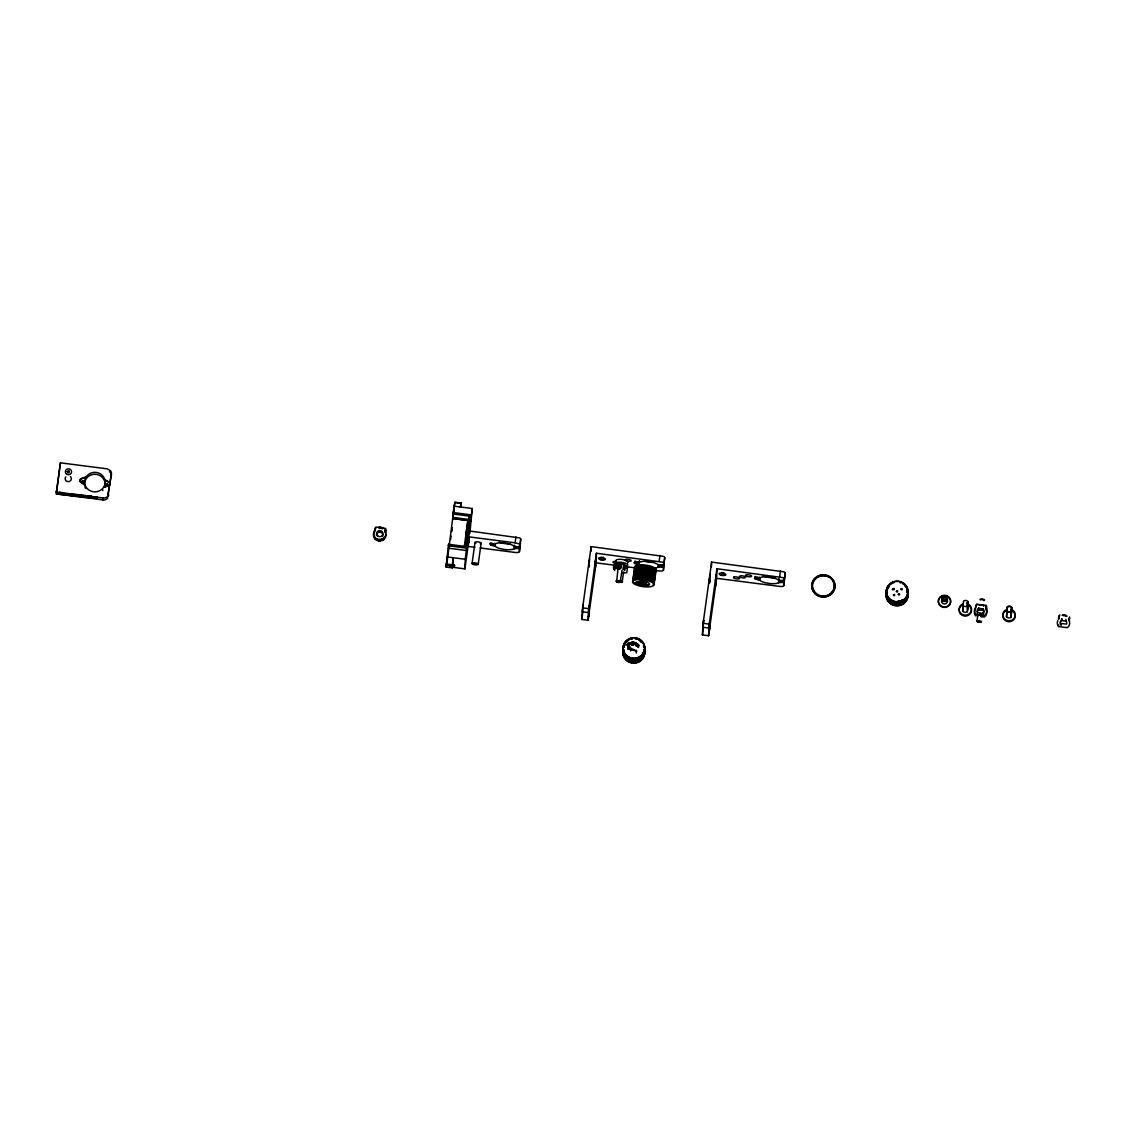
<?xml version="1.0" encoding="UTF-8"?>
<svg xmlns="http://www.w3.org/2000/svg" width="1126" height="1126" viewBox="0 0 1126 1126"><rect width="100%" height="100%" fill="white"/><g stroke="black" fill="none" stroke-linecap="round" stroke-linejoin="round"><path stroke-width="1.5" d="M82.156 482.575L83.605 482.407M385.838 534.47A6.193 5.883 1.8 0 1 383.459 539.903L378.885 541.043L374.775 538.777A6.193 5.883 1.8 0 1 374.775 531.613L375.817 527.109L385.486 528.418L385.416 532.978L385.078 529.825M986.052 605.408L986.418 609.11L986.052 605.408L976.749 604.24L975.763 607.195A6.193 5.883 1.8 0 0 975.763 614.374L975.707 615.922A6.193 5.883 1.8 0 1 975.707 608.758M1057.793 620.722A6.193 5.883 1.8 0 0 1058.595 626.563L1067.279 627.675A6.193 5.883 1.8 0 0 1069.236 620.764L1069.264 617.752M962.73 611.08L963.532 601.073A3.223 3.054 1.8 0 1 968.05 601.664L967.333 611.671A3.223 3.054 1.8 0 1 962.772 611.136L963.307 606.9M967.333 611.671L968.093 601.72M1006.475 616.696L1007.277 606.815A3.223 3.054 1.8 0 1 1011.795 607.393L1011.078 617.287A3.223 3.054 1.8 0 1 1006.517 616.752L1007.446 607.013A2.871 2.731 1.8 0 1 1011.514 607.477L1011.078 617.287M56.3 493.92L91.431 497.847L91.614 496.214L90.08 496.017L89.897 497.65L91.459 497.368L91.417 498.438L56.3 493.92L60.41 462.828L107.195 468.838L110.432 470.626A4.87 4.631 1.8 0 1 111.39 474.046L107.589 498.171A4.87 4.631 1.8 0 1 103.085 499.93L92.951 498.635L93.134 496.904M60.41 462.828L56.342 492.583L97.019 497.805L96.991 498.565L92.979 498.044M61.48 492.555L61.311 493.709L59.777 493.512L59.875 492.456M63.971 493.16C63.056 495.426 63.126 491.949 59.453 492.569M76.821 494.525L76.667 495.679L75.146 495.004M79.313 495.13C80.537 495.581 76.455 497.101 77.793 494.441M80.861 482.153L84.957 485.025L80.861 482.153A2.224 2.125 1.8 0 1 81.353 478.522L86.336 476.65A10.275 9.768 1.8 0 1 104.619 478.986L104.957 480.591A10.275 9.768 1.8 0 1 104.085 486.812L108.406 485.686A2.224 2.125 1.8 0 0 108.912 482.055L104.788 479.549M80.847 482.519A2.224 2.125 1.8 0 1 81.353 478.888L81.353 478.522M84.957 485.025L84.788 484.335A10.275 9.768 1.8 0 1 85.646 478.114L86.012 477.142M90.08 496.017L77.778 494.933M103.085 499.93L103.142 498.002A4.87 4.631 1.8 0 0 107.66 496.242L111.39 474.046M105.295 486.967L108.406 485.686M108.56 495.961L108.617 494.032M108.392 486.052A2.224 2.125 1.8 0 0 108.898 482.421L108.912 482.055M374.775 538.777L374.831 537.229A6.193 5.883 1.8 0 1 374.831 530.065M375.155 527.742L374.859 530.487L375.577 528.713M375.929 539.875L374.831 537.229M377.323 540.649L377.365 539.087L375.971 538.312M378.885 541.043L378.927 539.495L377.365 539.087M380.504 541.057L380.546 539.495L383.516 538.341A6.193 5.883 1.8 0 0 385.458 531.43L385.669 530.43L385.528 531.458M382.066 540.663L382.108 539.101M383.459 539.903L383.516 538.341M385.739 530.656L385.782 529.107M452.258 567.87L453.243 557.722L452.258 567.87L446.121 567.082L446.98 560.903M446.895 563.718L453.905 508.966L453.764 513.653M452.314 566.139L446.178 565.351L448.598 544.322L465.179 546.448L469.387 516.116L452.807 513.991L453.004 512.527L471.118 514.849L471.048 517.256L472.258 508.502L454.144 506.179L452.933 514.934L453.004 512.527M452.807 513.991L452.708 517.242L469.275 519.565L469.387 516.116M453.933 512.963L454.355 506.447M460.492 507.235L461.083 503.012L454.932 502.224L454.397 506.067M450.104 566.969L464.911 568.869L465.221 559.256L471.118 514.849M466.586 550.572L466.741 549.798M468.866 522.45L467.177 534.54L465.953 534.371L467.895 520.381M480.169 547.968L514.821 552.416A4.87 1.506 7.9 0 0 519.03 552.204L520.719 539.101A4.87 1.506 7.9 0 0 519.339 537.848L469.148 530.965L468.036 546.42L474.961 547.306M468.275 544.646L468.36 543.548M468.416 543.056L468.641 540.522L468.5 541.339M468.838 540.579L468.937 537.369M470.64 521.408L470.781 520.62M472.258 508.502L469.852 533.344M519.705 551.529L520.719 539.101M582.719 612.009L581.945 619.596L582.409 609.462L591.108 546.617L663.355 556.343A4.87 1.506 7.9 0 1 664.748 557.595L663.059 570.685A4.87 1.506 7.9 0 1 658.837 570.91L655.36 570.46M596.442 553.246L596.147 562.859L588.082 620.384L588.546 610.25L596.442 553.246L662.552 562.17A4.87 1.506 7.9 0 1 663.932 563.422L663.721 570.009M589.377 605.647L588.673 611.46L589.236 605.802M590.967 551.43L591.108 546.617M602.959 560.115L600.228 559.509A3.505 1.084 7.9 0 1 598.61 558.651L598.61 558.074A3.505 1.084 7.9 0 1 600.228 557.623L603.705 558.046A3.505 1.084 7.9 0 1 605.324 558.918L605.324 559.481A3.505 1.084 7.9 0 1 603.705 559.946L603.001 560.115L603.381 557.257M624.381 652.616L623.917 651.011A10.064 9.571 1.8 0 1 623.846 650.378M624.24 652.404L623.959 651.25M630.588 650.941L630.673 648.182A2.351 2.238 1.8 0 1 631.264 643.819L632.348 643.776A7.066 6.714 1.8 0 1 637.485 645.775C642.228 647.38 634.079 640.244 631.545 642.383A3.871 3.674 1.8 0 0 630.18 649.533L636.837 651.18L630.673 648.182M631.461 645.142L631.545 642.383M632.221 645.099L632.319 642.341M632.995 645.114L633.079 642.355M633.755 645.198L633.854 642.439M635.965 645.845L636.049 643.087M636.274 653.024L636.359 650.265M636.654 646.183L636.739 643.425M637.302 646.577L637.386 643.819M637.907 647.014L637.992 644.269M638.484 647.52L638.569 644.762M642.341 654.966L643.073 653.713A10.838 10.303 1.8 0 0 635.36 638.048M642.749 654.614L643.073 653.713A10.838 10.303 1.8 0 1 624.803 653.756A10.838 10.303 1.8 0 1 632.53 638.034M703.159 627.858L702.441 635.064L702.891 624.93L711.604 562.085L783.851 571.811A4.87 1.506 7.9 0 1 785.23 573.064L783.541 586.153A4.87 1.506 7.9 0 1 779.333 586.379L716.629 578.328L716.938 568.714L783.049 577.638A4.87 1.506 7.9 0 1 784.428 578.891L784.217 585.478M716.629 578.328L708.578 635.852L709.042 625.718L716.938 568.714M709.816 620.961L709.169 626.929L709.929 620.848M711.449 566.899L711.604 562.085M716.192 575.02L715.573 580.932L716.136 575.105M721.4 575.316L720.724 574.978A3.505 1.084 7.9 0 1 719.106 574.105L719.106 573.542A3.505 1.084 7.9 0 1 720.71 573.078L724.187 573.514A3.505 1.084 7.9 0 1 725.82 574.387L725.82 574.95A3.505 1.084 7.9 0 1 724.201 575.414L721.4 575.316L721.738 572.458M723.497 575.569L723.863 572.726M888.118 598.286L888.287 599.018A2.885 2.745 1.8 0 0 889.033 599.581M891.665 602.494A17.425 16.566 1.8 0 1 890.159 602.227L890.187 601.748A17.425 16.566 1.8 0 1 889.807 600.341M976.087 604.873L976.031 606.435L976.946 604.24M977.467 613.487A3.223 3.054 1.8 0 1 978.48 609.884L978.593 608.293M978.902 609.785L978.775 608.195L983.223 608.941A3.223 3.054 1.8 0 1 982.632 613.22L982.59 614.782M982.351 614.909L982.632 613.22M983.814 612.755A3.223 3.054 1.8 0 0 983.181 610.489L983.026 608.744M980.915 616.584L984.391 617.034A6.193 5.883 1.8 0 0 986.348 610.123L986.39 608.561A6.193 5.883 1.8 0 1 984.448 615.486L975.763 614.374M1058.651 617.836L1058.595 619.399L1058.975 615.514M1058.595 626.563L1058.651 625.014M1059.833 614.88L1059.397 616.485M1060.973 625L1060.875 623.311M1061.156 625.029L1061.199 623.48L1065.28 624.001M1060.354 624.128A3.223 3.054 1.8 0 1 1061.368 620.525L1061.663 618.836M1061.79 620.412L1061.846 618.864M1066.491 624.17A3.223 3.054 1.8 0 0 1066.069 621.13L1065.914 619.384M1069.236 620.764L1069.489 618.202L1069.404 619.145M1069.559 618.427L1069.601 616.879M963.152 604.803L963.237 603.719L963.096 605.816M963.026 608.124L963.18 604.845M963.124 606.393L963.082 607.66M967.684 608.519L967.839 604.296L967.741 605.141M967.656 608.772L967.741 607.378M468.416 542.394L468.585 540.959M583.338 604.69L583.015 607.787M703.271 623.086L703.581 620.482M709.464 582.677L709.929 579.918M710.182 574.556L710.112 574.387M709.802 626.478L709 632.46L709.788 626.323M716.178 580.537L715.362 586.519L716.136 580.439M468.332 543.788L468.486 541.803M582.789 607.449L583.296 604.606M588.982 567.04L589.292 564.605M582.663 608.983L582.536 610.672L582.705 609.898M589.475 565.153L589.306 566.561M703.159 624.451L703.032 626.14L703.201 625.366M709.957 580.608L709.704 582.832M963.096 607.801L963.04 607.477M967.797 605.324L967.656 607.956M963.096 606.647L963.166 605.492M967.417 607.927L967.684 608.35M468.458 541.719L468.5 542.45M975.932 606.731L975.904 606.956M59.171 472.357L59.298 471.484L59.199 472.427M589.489 561.044L588.912 564.731L589.616 558.918M703.497 623.241L703.736 620.327M709.971 576.498L709.408 580.2L709.957 574.541M56.483 492.189L56.638 490.626L56.497 491.443M96.991 498.565L97.202 497.101M59.777 493.512L59.945 492.358M75.132 495.482L75.287 494.328M90.488 496.974L90.657 495.82M448.598 544.322L448.401 545.786L466.502 548.109M446.121 567.082L446.346 565.505M451.625 531.486L452.075 528.221M450.555 539.481L451.033 536.103M451.737 531.022L452.202 527.644M464.222 546.997L468.05 519.396M465.446 547.152L467.177 534.54M464.911 568.869L468.909 540.114M472.075 563.479L474.989 542.479M478.212 564.267L481.126 543.267M490.894 545.125L489.88 544.21L495.581 543.703A10.275 3.181 7.9 0 1 504.786 543.098A10.275 3.181 7.9 0 1 513.864 546.054L519.55 548.207L513.78 548.883A10.275 3.181 7.9 0 1 504.575 549.488A10.275 3.181 7.9 0 1 495.496 546.532L490.894 545.125L491.077 542.816M495.257 546.321L495.144 544.97A10.275 3.181 7.9 0 1 494.863 543.281M514.103 546.265L514.258 545.153M514.033 548.742L514.455 547.447A10.275 3.181 7.9 0 0 514.709 545.617M519.916 544.942A4.87 1.506 7.9 0 0 518.523 543.689L515.117 542.802L515.933 536.975M518.467 547.461L518.622 546.349M518.439 548.658L519.424 546.701M600.862 559.833L601.242 556.99M601.931 560.016L602.297 557.342M613.895 569.629C611.277 562.127 622.016 562.761 625.394 565.899A6.193 1.914 7.9 0 1 626.915 568.391M614.36 569.376L615.021 564.675M614.697 570.46L615.345 565.745L614.543 564.914M622.96 569.517L623.607 564.802M623.931 569.784L624.592 565.069A3.223 0.999 7.9 0 0 623.03 563.549L618.821 563.479A3.223 0.999 7.9 0 0 618.667 564.239M624.733 570.615L625.394 565.899M627.506 567.49L626.76 572.698L622.974 573.05M640.976 565.899A10.275 3.181 7.9 0 1 639.512 565.013L634.909 563.605L635.148 560.959M634.515 574.556A10.064 3.111 7.9 0 1 634.797 573.373L635.191 571.797L636.739 571.586L654.276 574.387A10.064 3.111 7.9 0 1 654.234 576.005M634.881 573.303L635.472 571.684M635.12 573.19L635.641 571.656M635.838 571.628L635.444 573.106M635.838 573.064L636.049 571.6M636.063 573.05L636.26 571.586M636.303 573.05L636.5 571.586M636.542 573.05L636.739 571.586M636.795 573.064L636.992 571.6M637.049 573.092L637.246 571.628M634.909 563.605L633.91 562.704L639.357 562.338L639.554 560.875M639.272 564.816L639.216 563.113A10.275 3.181 7.9 0 1 639.089 561.227M638.653 570.783L638.864 569.334L639.793 569.292A17.031 5.264 7.9 0 1 650.124 570.615L653.01 571.417A5.039 1.562 7.9 0 1 654.741 573.289M647.042 568.757L647.239 567.293L645.592 567.068L636.781 567.18L636.739 568.011M651.715 574.964L651.912 573.514M651.982 575.006L652.179 573.556M651.518 579.735L651.715 578.271L645.437 577.441M652.25 575.062L652.447 573.598M652.798 572.881L652.644 571.29M651.813 579.848L651.715 578.271M652.7 573.655L652.503 575.119L654.079 575.85M652.053 579.974L652.01 578.384M652.756 575.175L652.953 573.711M652.981 575.245L653.193 573.781M653.207 575.316L653.418 573.866M653.418 575.4L653.615 573.95M653.587 575.485L653.798 574.035M653.882 575.668L653.953 574.119M653.995 575.752L654.192 574.302M654.825 568.109A10.275 3.181 7.9 0 0 657.795 567.363L658.527 565.59A10.275 3.181 7.9 0 0 659.104 564.633M659.146 561.297L659.949 555.456M658.048 567.222L663.27 566.997L662.693 564.492M662.454 567.152L662.665 565.688L658.26 565.773M663.932 563.422L664.748 557.595M722.428 575.485L722.793 572.796M755.447 577.877L760.106 577.666A10.275 3.181 7.9 0 1 769.297 577.061A10.275 3.181 7.9 0 1 778.376 580.003L784.076 582.156L778.291 582.832A10.275 3.181 7.9 0 1 769.1 583.437A10.275 3.181 7.9 0 1 760.008 580.481L754.392 578.525L755.645 576.428M755.405 579.074L755.602 577.624L754.589 577.075M759.768 580.284L759.712 578.581A10.275 3.181 7.9 0 1 759.304 577.075M778.629 580.214L778.826 578.75M778.545 582.691L779.023 581.058A10.275 3.181 7.9 0 0 779.276 579.228M779.642 576.765L780.445 570.924M782.95 582.621L783.189 579.96M784.428 578.891L785.23 573.064M976.932 621.242L977.734 615.401M986.348 610.123L986.714 606.238M1011.556 607.533L1011.204 611.685A3.223 3.054 1.8 0 1 1006.686 611.094L1007.503 606.956M617.864 570.333L616.696 581.058A2.871 0.887 7.9 0 0 618.019 582.438L622.171 582.226L623.565 571.952M622.002 570.389L620.384 581.115L616.696 581.058M595.612 559.861L595.049 565.519L595.654 559.636M589.095 611.108L588.504 616.992L589.264 610.911M454.144 506.179L454.904 502.28M460.295 506.967L461.083 503.012M650.251 569.193L647.239 567.293M981.056 599.609L983.082 599.581M623.621 646.929L623.874 645.817A10.838 10.303 1.8 0 1 624.508 644.607M623.677 647.014L623.86 646.577A10.838 10.303 1.8 0 1 624.48 645.381M813.085 582.747L813.352 581.818A10.838 10.303 1.8 0 1 834.113 584.493L834.183 585.154A10.838 10.303 1.8 0 1 833.62 589.137L833.381 589.771A10.838 10.303 1.8 0 1 812.62 587.11L812.55 586.435A10.838 10.303 1.8 0 1 813.099 582.452M660.132 564.816L661.215 564.703M620.327 568.123L619.567 566.35L618.315 568.081M85.97 477.551L81.353 478.874M103.747 487.065L103.423 487.558A10.275 9.768 1.8 0 1 85.14 485.207L84.971 484.659M642.918 654.417L643.171 653.967A10.064 9.571 1.8 0 0 643.41 653.376M981.365 614.261L980.169 613.543M654.769 577.624L654.938 577.427A10.838 3.35 7.9 0 0 654.98 576.118L654.825 575.879A10.838 3.35 7.9 0 0 644.522 572.05A10.838 3.35 7.9 0 0 634.065 573.218L633.896 573.415A10.838 3.35 7.9 0 0 633.854 574.724L634.008 574.964A10.838 3.35 7.9 0 0 634.445 575.428M628.491 642.918L626.112 645.114M967.459 605.943L967.515 605.901A3.223 3.054 1.8 0 1 962.941 605.366L962.899 605.309M1011.035 611.249L1010.993 611.291A2.871 2.731 1.8 0 1 1006.968 610.785L1006.94 610.728M635.191 571.797L635.008 571.909A10.064 3.111 7.9 0 0 635.134 573.753M516.257 546.49L517.397 546.687M756.841 577.061L757.657 577.061M782.035 580.467L780.965 580.467M514.188 547.63L518.593 547.546M639.357 562.338L639.61 562.198A10.275 3.181 7.9 0 1 648.801 561.592A10.275 3.181 7.9 0 1 657.894 564.534L662.496 565.942M778.756 581.227L784.203 580.509M978.775 608.195L978.536 608.336A3.223 3.054 1.8 0 0 977.931 612.628L982.505 613.346M978.48 609.884L983.082 610.334M1061.368 620.525L1066.069 621.13M1063.296 615.387L1064.872 615.359M379.701 527.517L380.855 527.531M381.235 528.291L381.052 527.573M378.927 539.495L380.546 539.495M617.991 582.184L622.129 582.241A3.223 0.999 7.9 0 0 620.651 580.692L616.401 580.636A3.223 0.999 7.9 0 0 617.921 582.17L618.09 582.452M644.255 579.609L648.323 580.143M639.624 581.734C639.202 579.102 654.206 583.338 648.196 585.492A9.951 3.068 7.9 0 1 640.68 585.14L639.498 584.929A5.25 1.619 7.9 0 1 635.36 582.789A5.25 1.619 7.9 0 1 639.596 581.734M638.864 569.334L636.978 569.362A5.025 1.548 7.9 0 0 635.627 571.22M646.071 580.157L646.943 580.467M980.225 614.177L981.337 614.036L980.422 613.67M454.834 502.576L460.984 503.364M469.12 520.719L452.539 518.41L467.881 520.564M468.332 536.792L515.117 542.802M56.356 492.006L103.142 498.002M69.15 493.821L74.33 494.483M94.471 497.073L97.16 497.41M596.147 562.859L617.034 565.548M625.746 566.659L636.204 567.997M448.317 548.179L466.431 550.515M447.106 556.934L465.221 559.256M446.304 564.07L452.441 564.858M582.606 607.885L588.757 608.673M703.103 623.34L709.239 624.128M582.17 611.756L588.321 612.544M702.666 627.224L708.803 628.012M581.931 619.455L588.082 620.243M702.427 634.923L708.564 635.711M620.384 581.115L620.44 581.129A2.871 0.887 7.9 0 1 621.805 582.48M650.856 572.346L652.447 572.754M755.602 577.624L759.966 578.82M639.469 563.352L634.67 561.987M495.412 545.223L489.965 543.281M104.802 479.972L108.898 482.421M109.503 471.724L110.362 472.54M633.558 578.173L633.417 577.934A10.838 3.35 7.9 0 1 633.445 576.625L633.614 576.428A10.838 3.35 7.9 0 1 644.072 575.259A10.838 3.35 7.9 0 1 654.375 579.088L654.53 579.327A10.838 3.35 7.9 0 1 654.487 580.636L654.319 580.833A10.838 3.35 7.9 0 1 653.559 581.354M633.361 579.623L633.206 579.397A10.838 3.35 7.9 0 1 633.248 578.074L633.417 577.891A10.838 3.35 7.9 0 1 643.875 576.723A10.838 3.35 7.9 0 1 654.178 580.552L654.333 580.791A10.838 3.35 7.9 0 1 654.29 582.1L654.122 582.297A10.838 3.35 7.9 0 1 653.657 582.649M1011.669 613.107L1011.627 613.051A3.223 3.054 1.8 0 0 1010.303 612.08M624.114 652.193L623.903 651.49A10.064 9.571 1.8 0 1 623.818 650.237M887.358 596.456L887.767 598.117M644.663 647.703L644.705 649.153A10.838 10.303 1.8 0 1 644.156 653.136M644.621 648.956L644.677 649.913A10.838 10.303 1.8 0 1 644.128 653.896M644.649 650.195L644.663 650.687A10.838 10.303 1.8 0 1 644.1 654.67L643.833 655.782A10.838 10.303 1.8 0 1 623.086 653.122M624.536 643.833A10.838 10.303 1.8 0 0 623.903 645.043L623.649 645.677A10.838 10.303 1.8 0 0 623.1 649.66L623.171 650.335A10.838 10.303 1.8 0 0 643.931 652.996L644.171 652.362A10.838 10.303 1.8 0 0 644.734 648.379M623.269 647.45A10.838 10.303 1.8 0 0 623.086 650.138L623.1 652.348A10.838 10.303 1.8 0 0 643.861 655.008L644.114 654.389A10.838 10.303 1.8 0 0 644.663 650.406M834.197 586.125A10.838 10.303 1.8 0 1 833.817 588.785M833.071 590.671A10.838 10.303 1.8 0 1 832.733 591.263M832.367 591.84A10.838 10.303 1.8 0 1 829.369 594.669M828.764 595.021A10.838 10.303 1.8 0 1 826.836 595.851M825.471 596.203A10.838 10.303 1.8 0 1 821.234 596.189M819.207 595.598A10.838 10.303 1.8 0 1 817.926 594.992M816.758 594.246A10.838 10.303 1.8 0 1 816.209 593.81M815.688 593.346A10.838 10.303 1.8 0 1 815.21 592.853M814.76 592.332A10.838 10.303 1.8 0 1 813.971 591.206M813.634 590.615A10.838 10.303 1.8 0 1 812.719 588.068M813.338 582.114A10.838 10.303 1.8 0 1 813.634 581.495M814.337 580.34A10.838 10.303 1.8 0 1 814.76 579.791M815.21 579.271A10.838 10.303 1.8 0 1 815.688 578.778M816.209 578.314A10.838 10.303 1.8 0 1 816.758 577.891M817.94 577.145A10.838 10.303 1.8 0 1 819.207 576.554M821.248 575.977A10.838 10.303 1.8 0 1 822.642 575.808M823.359 575.78A10.838 10.303 1.8 0 1 825.471 575.991M828.145 576.864A10.838 10.303 1.8 0 1 828.778 577.188M832.733 580.974A10.838 10.303 1.8 0 1 833.071 581.565M833.817 583.451A10.838 10.303 1.8 0 1 834.099 584.774M830.538 577.441A11.612 11.035 1.8 0 1 830.2 595.021A11.612 11.035 1.8 0 1 812.479 589.925A11.612 11.035 1.8 0 1 822.36 575.09M823.81 575.062A11.612 11.035 1.8 0 1 829.961 577.033M104.549 487.192A10.275 9.768 1.8 0 0 101.593 476.692L101.087 476.298A10.275 9.768 1.8 0 0 90.882 474.989L90.277 475.242A10.275 9.768 1.8 0 0 84.731 485.897M102.973 489.993A10.275 9.768 1.8 0 1 102.55 490.5M85.604 488.318A10.275 9.768 1.8 0 1 85.083 487.136M70.445 476.608A3.097 2.942 1.8 0 1 70.53 480.675A3.097 2.942 1.8 0 1 66.265 480.929A3.097 2.942 1.8 0 1 65.801 476.889M111.01 473.596A4.87 4.631 1.8 0 1 111.333 475.974M376.506 535.596A3.223 3.054 1.8 0 1 380.109 532.176A3.223 3.054 1.8 0 1 382.671 536.384M378.941 527.742A2.322 0.718 7.9 0 1 381.306 527.883A2.322 0.718 7.9 0 1 382.826 528.671M378.35 527.503A2.322 0.718 7.9 0 1 381.925 527.447A2.322 0.718 7.9 0 1 381.756 528.657M510.5 543.872A10.275 3.181 7.9 0 1 499.212 542.197M475.862 543.281A3.097 0.957 7.9 0 1 475.904 541.916A3.097 0.957 7.9 0 1 480.239 542.479A3.097 0.957 7.9 0 1 480.197 543.83M643.593 652.77A10.064 9.571 1.8 0 0 643.945 650.307A5.039 4.785 1.8 0 1 643.551 651.504M623.128 651.87A10.838 10.303 1.8 0 0 643.875 654.53L644.142 653.615A10.838 10.303 1.8 0 0 644.691 649.632M623.058 651.194A10.838 10.303 1.8 0 1 623.241 648.52M643.593 646.028A10.838 10.303 1.8 0 1 643.875 646.648M643.931 650.448A10.064 9.571 1.8 0 1 643.425 652.897M643.903 651.222A10.064 9.571 1.8 0 1 643.593 653.066M642.89 654.825A10.064 9.571 1.8 0 1 638.892 658.865M638.315 659.146A10.064 9.571 1.8 0 1 636.471 659.808M631.264 659.794A10.064 9.571 1.8 0 1 630.011 659.386M628.829 658.823A10.064 9.571 1.8 0 1 627.745 658.133M626.746 657.303A10.064 9.571 1.8 0 1 626.295 656.838M625.493 655.853A10.064 9.571 1.8 0 1 624.846 654.755M624.339 653.601A10.064 9.571 1.8 0 1 623.818 651.152M643.889 654.248A10.838 10.303 1.8 0 1 623.128 651.574M623.058 650.912A10.838 10.303 1.8 0 1 623.241 648.224M623.86 646.296A10.838 10.303 1.8 0 1 624.494 645.085M643.593 645.747A10.838 10.303 1.8 0 1 644.142 646.986M644.663 647.422A10.838 10.303 1.8 0 1 632.15 658.893A10.838 10.303 1.8 0 1 624.212 644.142M624.536 643.551A10.838 10.303 1.8 0 1 629.138 639.469M630.447 638.963A10.838 10.303 1.8 0 1 632.516 638.512M635.345 638.526A10.838 10.303 1.8 0 1 637.415 638.991M638.724 639.512A10.838 10.303 1.8 0 1 643.312 643.608M643.65 644.213A10.838 10.303 1.8 0 1 644.551 646.76M624.902 643.27A10.838 10.303 1.8 0 1 625.324 642.721M625.774 642.2A10.838 10.303 1.8 0 1 627.9 640.441M628.505 640.075A10.838 10.303 1.8 0 1 629.124 639.765M631.109 639.061A10.838 10.303 1.8 0 1 632.502 638.808M635.331 638.808A10.838 10.303 1.8 0 1 636.725 639.075M638.709 639.793A10.838 10.303 1.8 0 1 639.343 640.117M639.934 640.469A10.838 10.303 1.8 0 1 642.059 642.256M642.51 642.777A10.838 10.303 1.8 0 1 642.932 643.326M643.636 644.494A10.838 10.303 1.8 0 1 644.551 647.042M629.42 643.298A17.031 16.186 1.8 0 1 631.517 643.059M624.085 647.126A5.025 4.771 1.8 0 1 624.297 646.535M642.89 652.587A5.039 4.785 1.8 0 1 642.467 653.052M644.719 648.857A10.838 10.303 1.8 0 1 644.156 652.841L643.903 653.77A10.838 10.303 1.8 0 1 623.142 651.095M643.917 653.474A10.838 10.303 1.8 0 1 623.157 650.814A10.838 10.303 1.8 0 0 622.974 653.502A10.838 10.303 1.8 0 0 643.833 656.078M623.438 646.803A10.838 10.303 1.8 0 1 623.635 646.155L623.888 645.522A10.838 10.303 1.8 0 1 624.522 644.325M624.888 643.748A10.838 10.303 1.8 0 1 625.31 643.199M626.239 642.186A10.838 10.303 1.8 0 1 626.76 641.736M627.309 641.313A10.838 10.303 1.8 0 1 627.886 640.919M639.92 640.947A10.838 10.303 1.8 0 1 640.497 641.356M641.046 641.778A10.838 10.303 1.8 0 1 641.567 642.242M643.622 644.973A10.838 10.303 1.8 0 1 644.368 646.873M643.917 650.152A5.039 4.785 1.8 0 1 643.537 651.982M624.283 650.673A5.025 4.771 1.8 0 1 624.071 650.082M629.406 643.776A17.031 16.186 1.8 0 1 631.503 643.551M623.072 650.434A10.838 10.303 1.8 0 1 623.269 647.746M623.424 647.084A10.838 10.303 1.8 0 1 623.635 646.451M626.225 642.482A10.838 10.303 1.8 0 1 626.746 642.017M641.032 642.073A10.838 10.303 1.8 0 1 641.553 642.524M643.608 645.268A10.838 10.303 1.8 0 1 644.354 647.154M643.889 651.701A10.064 9.571 1.8 0 1 643.565 653.544M643.143 654.727A10.064 9.571 1.8 0 1 636.457 660.286M635.81 660.427A10.064 9.571 1.8 0 1 631.883 660.413M631.25 660.272A10.064 9.571 1.8 0 1 627.21 658.217M626.732 657.781A10.064 9.571 1.8 0 1 625.873 656.838M625.479 656.331A10.064 9.571 1.8 0 1 624.55 654.67M624.325 654.079A10.064 9.571 1.8 0 1 623.874 652.25M623.044 651.673A10.838 10.303 1.8 0 1 623.227 648.998M623.846 647.07A10.838 10.303 1.8 0 1 624.466 645.86M643.579 646.521A10.838 10.303 1.8 0 1 643.861 647.126M643.861 655.304A10.838 10.303 1.8 0 1 623.1 652.644M623.213 649.28A10.838 10.303 1.8 0 0 623.03 651.968L623.044 654.178A10.838 10.303 1.8 0 0 643.805 656.838L644.058 656.205A10.838 10.303 1.8 0 0 644.607 652.221M624.128 646.746A10.838 10.303 1.8 0 1 624.451 646.141M644.649 651.166A10.838 10.303 1.8 0 1 644.086 655.149M623.016 652.447A10.838 10.303 1.8 0 1 623.199 649.758M644.635 651.461A10.838 10.303 1.8 0 1 644.086 655.445L643.819 656.557A10.838 10.303 1.8 0 1 623.058 653.882M623.002 652.742A10.838 10.303 1.8 0 1 623.185 650.054M627.759 648.66A3.871 3.674 1.8 0 1 629.927 646.746M629.251 649.069A2.351 2.238 1.8 0 1 630.039 648.294M628.519 645.958A5.25 4.983 1.8 0 1 628.97 645.719M644.635 652.616A10.838 10.303 1.8 0 1 644.072 655.923M622.988 653.221A10.838 10.303 1.8 0 1 623.171 650.532M627.914 649.111A3.871 3.674 1.8 0 1 629.898 647.52M454.242 564.731A2.928 0.901 7.9 0 1 452.216 564.759M451.822 564.365A2.928 0.901 7.9 0 1 454.82 565.632A2.928 0.901 7.9 0 1 452.019 566.223M983.603 613.529A3.223 3.054 1.8 0 1 983.181 614.219M978.044 615.809A2.365 0.732 7.9 0 1 978.93 614.923A2.365 0.732 7.9 0 1 982.111 615.598A2.365 0.732 7.9 0 1 981.225 616.485M983.477 605.506A2.322 0.718 7.9 0 1 983.462 606.224M979.17 605.309A2.322 0.718 7.9 0 1 980.619 604.831A2.322 0.718 7.9 0 1 983.125 605.309M980.282 599.876A2.322 0.718 7.9 0 1 981.154 599.004A2.322 0.718 7.9 0 1 984.293 599.665A2.322 0.718 7.9 0 1 983.42 600.538M967.698 603.86A6.193 5.883 1.8 0 1 970.232 612.882A6.193 5.883 1.8 0 1 960.408 612.854A6.193 5.883 1.8 0 1 962.955 603.832M967.867 607.913A3.223 3.054 1.8 0 1 968.29 608.603M966.629 602.846A1.675 1.59 1.8 0 1 966.699 605.084M967.67 604.817A6.193 5.883 1.8 0 1 970.204 613.839A6.193 5.883 1.8 0 1 960.379 613.811A6.193 5.883 1.8 0 1 962.927 604.803M775.012 577.835A10.275 3.181 7.9 0 1 763.217 575.949M946.304 598.877A2.97 2.829 1.8 0 1 946.938 602.748A2.97 2.829 1.8 0 1 942.912 603.508A2.97 2.829 1.8 0 1 941.913 599.708M943.349 598.511A2.97 2.829 1.8 0 1 944.095 598.314M943.011 600.58A1.605 1.534 1.8 0 1 946.051 600.777M615.26 566.237A6.193 1.914 7.9 0 1 615.345 565.745M1011.444 609.476A6.193 5.883 1.8 0 1 1013.977 618.498A6.193 5.883 1.8 0 1 1004.153 618.47A6.193 5.883 1.8 0 1 1006.7 609.447M1015.173 615.12A6.193 5.883 1.8 0 1 1010.374 621.608A6.193 5.883 1.8 0 1 1003.139 617.611A6.193 5.883 1.8 0 1 1006.672 610.419M1011.415 610.433A6.193 5.883 1.8 0 1 1014.765 613.628M619.047 565.702A6.193 1.914 7.9 0 1 616.978 562.451A6.193 1.914 7.9 0 1 626.718 563.816A6.193 1.914 7.9 0 1 623.734 566.364M616.288 561.297A6.193 1.914 7.9 0 1 622.368 559.467A6.193 1.914 7.9 0 1 627.618 562.887M653.544 579.172A10.838 3.35 7.9 0 0 654.642 578.497L654.811 578.3A10.838 3.35 7.9 0 0 654.853 576.991L654.699 576.751A10.838 3.35 7.9 0 0 644.396 572.937A10.838 3.35 7.9 0 0 633.938 574.091L633.769 574.288A10.838 3.35 7.9 0 0 633.741 575.597L633.882 575.836A10.838 3.35 7.9 0 0 634.614 576.554M634.487 575.653A10.064 3.111 7.9 0 1 645.043 573.261A10.064 3.111 7.9 0 1 653.713 578.511M635.697 568.672A10.838 3.35 7.9 0 1 645.845 565.097A10.838 3.35 7.9 0 1 654.642 571.29M634.501 570.052A10.838 3.35 7.9 0 1 646.563 567.603A10.838 3.35 7.9 0 1 654.656 573.486M654.825 574.19A10.838 3.35 7.9 0 0 655.29 573.838L655.459 573.641A10.838 3.35 7.9 0 0 655.501 572.332L655.346 572.092A10.838 3.35 7.9 0 0 645.043 568.264A10.838 3.35 7.9 0 0 634.585 569.432L634.431 569.615A10.838 3.35 7.9 0 0 634.388 570.938L634.529 571.163A10.838 3.35 7.9 0 0 634.726 571.403M654.882 575.47A10.838 3.35 7.9 0 0 655.093 575.287L655.262 575.09A10.838 3.35 7.9 0 0 655.304 573.781L655.149 573.542A10.838 3.35 7.9 0 0 644.846 569.728A10.838 3.35 7.9 0 0 634.388 570.882L634.22 571.079A10.838 3.35 7.9 0 0 634.177 572.388L634.332 572.627A10.838 3.35 7.9 0 0 634.529 572.867M653.713 573.289A5.039 1.562 7.9 0 1 654.361 573.725M634.965 571.431A5.025 1.548 7.9 0 1 635.472 571.121M654.755 576.357A10.838 3.35 7.9 0 0 654.966 576.16L655.135 575.977A10.838 3.35 7.9 0 0 655.177 574.654L655.022 574.429A10.838 3.35 7.9 0 0 644.719 570.601A10.838 3.35 7.9 0 0 634.262 571.755L634.093 571.952A10.838 3.35 7.9 0 0 634.065 573.261L634.205 573.5A10.838 3.35 7.9 0 0 634.402 573.739M635.303 569.306A10.838 3.35 7.9 0 1 645.719 565.97A10.838 3.35 7.9 0 1 654.853 572.022M650.237 576.062A10.064 3.111 7.9 0 1 653.699 579.806M634.29 577.103A10.064 3.111 7.9 0 1 635.5 575.076M636.232 574.837A10.064 3.111 7.9 0 1 649.716 575.865M653.685 580.481A10.838 3.35 7.9 0 0 654.445 579.96L654.614 579.763A10.838 3.35 7.9 0 0 654.656 578.454L654.502 578.215A10.838 3.35 7.9 0 0 644.199 574.387A10.838 3.35 7.9 0 0 633.741 575.555L633.572 575.752A10.838 3.35 7.9 0 0 633.53 577.061M653.53 583.521A10.838 3.35 7.9 0 0 653.995 583.169L654.164 582.972A10.838 3.35 7.9 0 0 654.206 581.663L654.051 581.424A10.838 3.35 7.9 0 0 643.748 577.596A10.838 3.35 7.9 0 0 633.291 578.764L633.122 578.947A10.838 3.35 7.9 0 0 633.093 580.27L633.234 580.495A10.838 3.35 7.9 0 0 633.431 580.735M639.047 581.945A3.871 1.196 7.9 0 1 638.146 581.621M653.587 584.816A10.838 3.35 7.9 0 0 653.798 584.619L653.967 584.436A10.838 3.35 7.9 0 0 654.009 583.113L653.854 582.888A10.838 3.35 7.9 0 0 643.551 579.06A10.838 3.35 7.9 0 0 633.093 580.214L632.925 580.411A10.838 3.35 7.9 0 0 632.882 581.72L633.037 581.959A10.838 3.35 7.9 0 0 633.474 582.438M653.333 584.985A10.838 3.35 7.9 0 1 652.7 585.295M639.892 585.168A10.838 3.35 7.9 0 1 639.23 584.999M636.823 584.253A10.838 3.35 7.9 0 1 635.768 583.831M634.445 583.141A10.838 3.35 7.9 0 1 633.755 582.677M907.092 590.094A10.838 10.303 1.8 0 1 897.436 604.31A10.838 10.303 1.8 0 1 886.824 590.657M887.358 589.419A10.838 10.303 1.8 0 1 887.696 588.828M907.106 589.813A10.838 10.303 1.8 0 1 897.436 604.015A10.838 10.303 1.8 0 1 886.824 590.376M887.077 589.742A10.838 10.303 1.8 0 1 887.71 588.532M888.484 587.42A10.838 10.303 1.8 0 1 888.935 586.899M906.852 587.941A10.838 10.303 1.8 0 1 903.151 601.059A10.838 10.303 1.8 0 1 888.977 599.229A10.838 10.303 1.8 0 1 888.977 585.647M889.47 585.154A10.838 10.303 1.8 0 1 889.976 584.704M891.102 583.887A10.838 10.303 1.8 0 1 892.341 583.212M893.65 582.705A10.838 10.303 1.8 0 1 894.325 582.508M899.941 582.522A10.838 10.303 1.8 0 1 900.617 582.719M902.545 583.564A10.838 10.303 1.8 0 1 903.151 583.915M903.728 584.31A10.838 10.303 1.8 0 1 904.277 584.746M904.797 585.21A10.838 10.303 1.8 0 1 906.514 587.35M906.852 587.659A10.838 10.303 1.8 0 1 903.151 600.763A10.838 10.303 1.8 0 1 888.991 598.948A10.838 10.303 1.8 0 1 888.991 585.365M889.47 584.873A10.838 10.303 1.8 0 1 889.99 584.408M890.539 583.986A10.838 10.303 1.8 0 1 892.341 582.93M892.988 582.649A10.838 10.303 1.8 0 1 894.34 582.226M899.941 582.241A10.838 10.303 1.8 0 1 901.293 582.677M902.559 583.282A10.838 10.303 1.8 0 1 906.529 587.054M907.049 591.629A10.838 10.303 1.8 0 1 897.38 605.844A10.838 10.303 1.8 0 1 886.767 592.206M907.049 591.347A10.838 10.303 1.8 0 1 897.394 605.549A10.838 10.303 1.8 0 1 886.781 591.91M907.12 589.039A10.838 10.303 1.8 0 1 897.816 603.226A10.838 10.303 1.8 0 1 886.641 590.249M886.852 589.602A10.838 10.303 1.8 0 1 887.724 587.772M888.104 587.195A10.838 10.303 1.8 0 1 888.963 586.125M904.783 585.689A10.838 10.303 1.8 0 1 905.262 586.182M905.712 586.702A10.838 10.303 1.8 0 1 906.12 587.251M907.12 589.334A10.838 10.303 1.8 0 1 897.816 603.522A10.838 10.303 1.8 0 1 886.641 590.531M887.091 589.264A10.838 10.303 1.8 0 1 887.724 588.053M888.513 586.942A10.838 10.303 1.8 0 1 888.963 586.421M889.047 599.102A2.885 2.745 1.8 0 1 888.301 598.539M887.344 596.935A10.064 9.571 1.8 0 1 887.091 595.71M907.063 590.869A10.838 10.303 1.8 0 1 897.408 605.07A10.838 10.303 1.8 0 1 886.795 591.432M907.077 590.573A10.838 10.303 1.8 0 1 897.422 604.789A10.838 10.303 1.8 0 1 886.795 591.15M890.159 602.227A17.425 16.566 1.8 0 1 889.793 600.82M891.679 602.016A17.425 16.566 1.8 0 1 890.187 601.748M902.306 599.595A7.741 7.361 1.8 0 1 901.546 600.214M900.701 600.749A7.741 7.361 1.8 0 1 897.844 601.664M892.397 589.897A5.813 5.531 1.8 0 1 892.791 589.32M892.411 589.419A5.813 5.531 1.8 0 1 892.805 588.828M899.815 600.693A7.741 7.361 1.8 0 1 897.858 601.185M899.955 581.762A10.838 10.303 1.8 0 1 906.022 597.639A10.838 10.303 1.8 0 1 888.273 597.582A10.838 10.303 1.8 0 1 894.354 581.734M895.043 581.593A10.838 10.303 1.8 0 1 899.266 581.607M1062.986 615.5A2.322 0.718 7.9 0 1 1066.646 616.443M1062.142 615.373A2.322 0.718 7.9 0 1 1065.477 615.148A2.322 0.718 7.9 0 1 1065.829 616.415M653.924 562.381A10.275 3.181 7.9 0 1 644.916 561.227M616.415 563.464A3.097 0.957 7.9 0 1 613.473 562.676A3.097 0.957 7.9 0 1 613.403 561.649L614.543 561.438A3.097 0.957 7.9 0 1 616.471 561.564M67.236 471.597C69.376 475.904 70.445 467.98 67.236 471.597M82.212 480.844L83.662 481.027L82.212 480.844M106.083 483.913L107.533 484.096L106.083 483.913M893.425 594.964C894.776 597.667 895.452 592.684 893.425 594.964M896.38 591.305C897.732 594.021 898.407 589.039 896.38 591.305M898.295 594.289C899.646 596.991 900.321 592.009 898.295 594.289M900.913 589.109C902.25 591.826 902.925 586.829 900.913 589.109M595.119 567.997C594.472 576.625 596.428 558.215 595.119 567.997M617.625 566.871C619.722 570.826 620.567 562.958 617.625 566.871M57.046 487.741L57.229 486.404L57.06 487.614M1058.679 618.16L1058.862 616.837L1058.693 618.033M624.451 567.631L624.733 568.602L624.451 567.631M893.059 588.87C894.1 591.699 895.311 586.801 893.059 588.87M648.196 584.83L640.145 584.605A3.871 1.196 7.9 0 1 636.725 583.029A3.871 1.196 7.9 0 1 639.85 582.184L646.634 582.86L640.145 582.677A2.351 0.732 7.9 0 0 638.231 583.155A2.351 0.732 7.9 0 0 640.089 584.112L641.13 584.31A7.066 2.182 7.9 0 0 646.479 584.563L648.196 584.83M473.962 563.619L476.368 564.027L473.962 563.619M492.203 543.506L493.624 543.745L492.273 543.464M636.274 561.635L637.696 561.888L636.274 561.635M978.114 621.256L980.493 621.735L978.114 621.256M632.967 581.1L632.798 581.283A10.838 3.35 7.9 0 0 632.77 582.606L632.911 582.832A10.838 3.35 7.9 0 0 643.213 586.66A10.838 3.35 7.9 0 0 653.671 585.506L653.84 585.309A10.838 3.35 7.9 0 0 653.882 584L653.727 583.761A10.838 3.35 7.9 0 0 643.425 579.932A10.838 3.35 7.9 0 0 632.967 581.1M734.124 577.033L733.899 577.103A3.097 0.957 7.9 0 0 734.349 578.328A3.097 0.957 7.9 0 0 738.051 578.961L739.177 578.75A3.097 0.957 7.9 0 0 738.726 577.525A3.097 0.957 7.9 0 0 735.025 576.906L734.124 577.033M817.166 595.119A11.612 11.035 1.8 0 0 834.971 586.266A11.612 11.035 1.8 0 0 817.955 576.019A11.612 11.035 1.8 0 0 817.166 595.119M66.589 474.088A3.097 2.942 1.8 0 0 71.543 472.16A3.097 2.942 1.8 0 0 67.293 469.035A3.097 2.942 1.8 0 0 66.589 474.088M377.787 536.075A3.223 3.054 1.8 0 0 382.939 534.062A3.223 3.054 1.8 0 0 378.505 530.825A3.223 3.054 1.8 0 0 377.787 536.075M473.244 564.393A3.097 0.957 7.9 0 0 478.184 564.393A3.097 0.957 7.9 0 0 473.99 562.831A3.097 0.957 7.9 0 0 473.244 564.393M627.928 656.514A10.838 10.303 1.8 0 0 644.762 648.675A10.838 10.303 1.8 0 0 629.153 638.709A10.838 10.303 1.8 0 0 627.928 656.514M977.593 621.848A2.365 0.732 7.9 0 0 981.52 622.016A2.365 0.732 7.9 0 0 978.677 620.75A2.365 0.732 7.9 0 0 977.593 621.848M740.669 577.356A3.097 0.957 7.9 0 0 745.609 577.342A3.097 0.957 7.9 0 0 741.415 575.794A3.097 0.957 7.9 0 0 740.669 577.356M746.707 576.245A3.097 0.957 7.9 0 0 751.633 576.245A3.097 0.957 7.9 0 0 747.453 574.682A3.097 0.957 7.9 0 0 746.707 576.245M940.731 606.281A6.193 5.883 1.8 0 0 950.625 602.368A6.193 5.883 1.8 0 0 942.096 596.161A6.193 5.883 1.8 0 0 940.731 606.281M940.745 605.788A6.193 5.883 1.8 0 0 950.64 601.889A6.193 5.883 1.8 0 0 942.11 595.682A6.193 5.883 1.8 0 0 940.745 605.788M942.772 600.918A2.97 2.829 1.8 0 0 947.529 599.046A2.97 2.829 1.8 0 0 943.433 596.076A2.97 2.829 1.8 0 0 942.772 600.918M943.602 599.891A1.605 1.534 1.8 0 0 946.178 598.877A1.605 1.534 1.8 0 0 943.954 597.273A1.605 1.534 1.8 0 0 943.602 599.891M619.258 569.221A2.322 2.055 -44.3 0 0 620.736 565.576A2.322 2.055 -44.3 0 0 616.964 566.491A2.322 2.055 -44.3 0 0 619.258 569.221M619.047 569.01A2.322 2.055 -44.3 0 0 620.539 565.365A2.322 2.055 -44.3 0 0 616.766 566.279A2.322 2.055 -44.3 0 0 619.047 569.01M891.145 599.961A10.838 10.303 1.8 0 0 907.978 592.121A10.838 10.303 1.8 0 0 892.369 582.156A10.838 10.303 1.8 0 0 891.145 599.961M626.211 560.776A3.097 0.957 7.9 0 0 631.137 560.776A3.097 0.957 7.9 0 0 626.957 559.214A3.097 0.957 7.9 0 0 626.211 560.776"/></g></svg>
